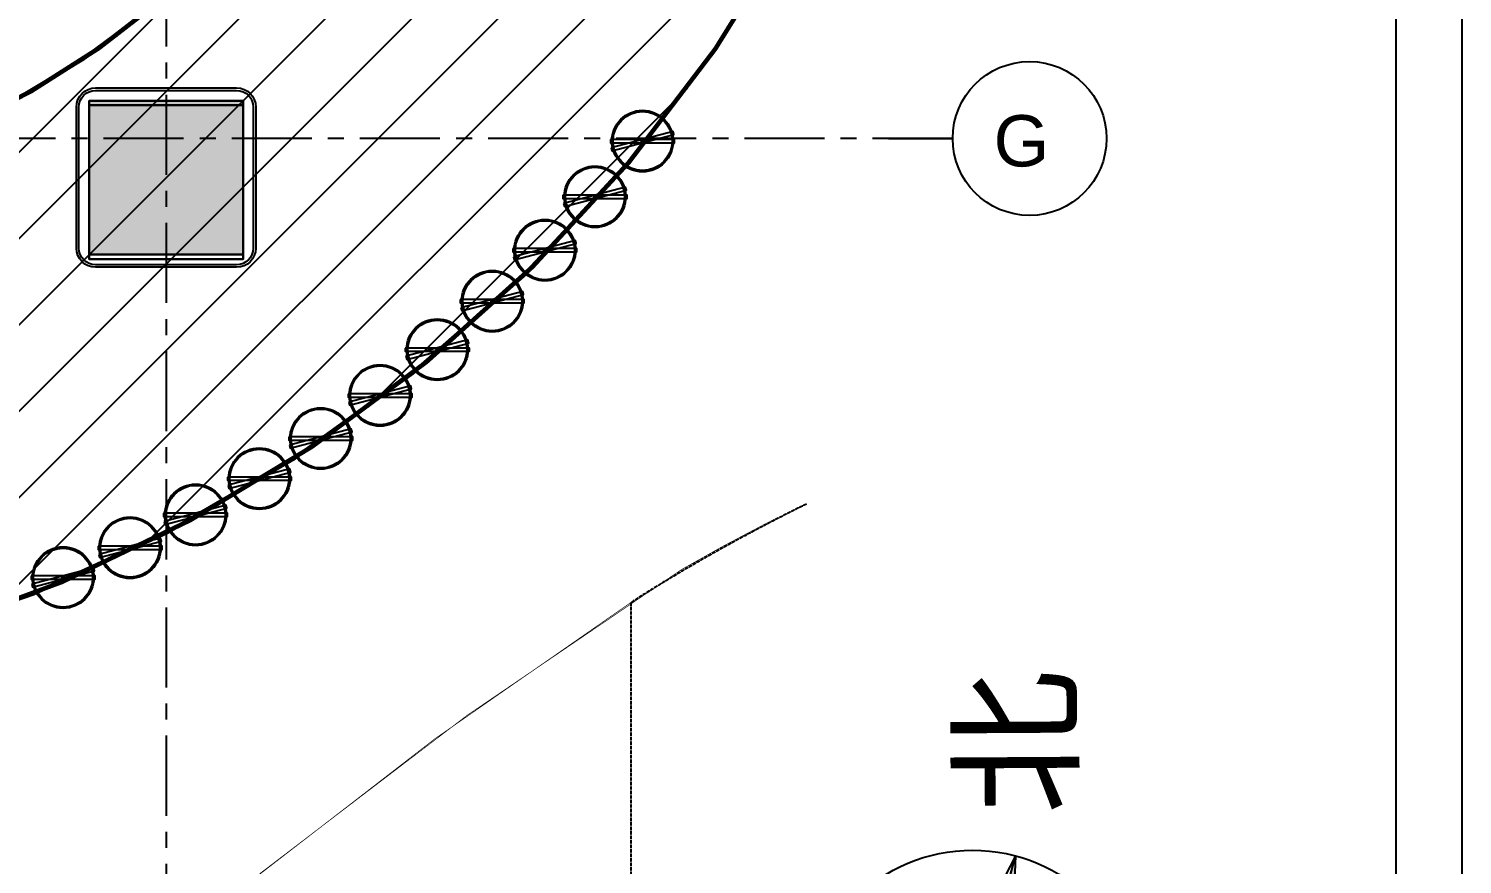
# Model space of a CAD drawing. Header units: inches. Extents: x -17552 to 18736, y -11730 to 13931.
# Drawn here: x 7550 to 18736, y -5211 to 1308 of the extents above; entities that cross this region are included whole.
import ezdxf

# ---------------------------------------------------------------- set-up
doc = ezdxf.new("R2010")
doc.units = ezdxf.units.IN
doc.header["$MEASUREMENT"] = 0
doc.linetypes.add('CENTER', pattern=[2, 1.25, -0.25, 0.25, -0.25])
doc.linetypes.add('DASH', pattern=[0.35, 0.25, -0.1])
for name, color, linetype in [('3-MED', 90, 'Continuous'), ('DIM', 3, 'Continuous'), ('DIM TEXT', 7, 'Continuous'), ('FC-深灰填充', 250, 'Continuous'), ('HS-CURVE-PAVE-JNT', 1, 'Continuous'), ('IBS-hatch', 250, 'Continuous'), ('IFF-18NORM', 30, 'Continuous'), ('IFF-FURN', 51, 'Continuous'), ('NEW AREA', 5, 'Continuous'), ('WALL', 255, 'Continuous'), ('轴线', 10, 'CENTER')]:
    doc.layers.add(name, color=color, linetype=linetype)
doc.layers.add('P-新规划租赁线', color=7, linetype='Continuous', true_color=0xd45be6)
doc.styles.add('3F_2017.02$0$H1', font='swisscl.ttf')
doc.styles.get("Standard").update_dxf_attribs({"font": 'arial.ttf'})

# ---------------------------------------------------------------- blocks, each defined once
blk = doc.blocks.new('3F_2017.02$0$A$C11E260BE')
blk.add_hatch(color=256).paths.add_polyline_path([(5591.76080825704, 3026.479881679166), (8455.372668919856, 1855.107288574334), (2522.854731617375, 8880.550684904221)])
for p, q in [((5591.760808346673, 3026.479881619569), (2522.854731617375, 8880.550684904221)), ((2522.854731617375, 8880.550684904221), (8455.372668979224, 1855.107288484927)), ((2522.854731617375, 8880.550684904221), (4926.192646680054, 4.98924577748403))]:
    blk.add_line(p, q)
at = {"ltscale": 0.1}
blk.add_line((4926.19264668028, 4.989245792392467), (5591.760808346673, 3026.479881619569), dxfattribs=at)
blk.add_circle((4709.475723324107, 4709.476762955543), 4709.476512739406)
at = {"style": '3F_2017.02$0$H1'}
blk.add_text('北', height=3000, rotation=133.0244818913306, dxfattribs=at).set_placement((2849.449655267024, 10782.20561631986))
blk = doc.blocks.new('圆镜阵')
at = {"layer": 'IFF-FURN'}
for p, q in [((182423.631353419, -202637.3986419849), (182423.631353419, -202662.4186419849)), ((182903.631353419, -202637.3986419849), (182903.631353419, -202662.4186419849))]:
    blk.add_line(p, q, dxfattribs=at)
at = {"layer": 'IFF-FURN', "color": 251}
for p, q in [((182892.5567473292, -202576.7589535586), (182898.9213015396, -202600.9559130722)), ((182434.7110470822, -202723.0576725052), (182428.3464928718, -202698.8607129916))]:
    blk.add_line(p, q, dxfattribs=at)
at = {"layer": 'IFF-FURN'}
blk.add_lwpolyline([(182413.631353419, -202637.3986419849), (182413.631353419, -202662.4186419849), (182913.631353419, -202662.4186419849), (182913.631353419, -202637.3986419849)], close=True, dxfattribs=at)
at = {"layer": 'IFF-FURN', "color": 251}
blk.add_lwpolyline([(182418.6754459039, -202701.4044996464), (182425.0400001144, -202725.60145916), (182908.5923485074, -202598.4121264173), (182902.227794297, -202574.2151669037)], close=True, dxfattribs=at)
for radius in [240.0000002083333, 230.0000002083333]:
    blk.add_circle((182663.631353419, -202649.8986419849), radius, dxfattribs=at)
at = {"layer": 'IFF-FURN'}
for radius in [10, 8]:
    blk.add_circle((182663.631353419, -202649.8986419849), radius, dxfattribs=at)

msp = doc.modelspace()

# ---------------------------------------------------------------- hatches: boundary and pattern name
at = {"layer": 'FC-深灰填充'}
h = msp.add_hatch(dxfattribs=at)
h.set_pattern_fill('ANSI31', color=3, scale=150)
h.set_pattern_definition([(45, (-3126075.741390682, 1289794.275088628), (-336.7596045400933, 336.7596045400933), [])])
edge = h.paths.add_edge_path()
edge.add_arc((10804.50187190437, 3644.025235168427), 529.8039237698297, 76.2236512205323, 137.1060676458498, ccw=False)
edge.add_arc((850.6173548628649, -14639.85819336793), 21330.47005512664, 53.875061775607094, 61.79903033723667, ccw=False)
edge.add_arc((13221.28389898688, 2308.207793751988), 347.8506761699534, -38.08951157662881, 53.957733180751404, ccw=False)
edge.add_arc((3195.350348540589, 7851.437821351947), 11799.84947923976, 271.4376377739742, 330.79362674605835, ccw=False)
edge.add_arc((3526.80639209925, -22417.90587543089), 18473.24246034423, 90.10982935327235, 92.76544619336164)
edge.add_arc((1632.233919241473, 29175.02106933577), 33156.38094232317, 263.42200553935385, 271.7339907443895, ccw=False)
edge.add_arc((1405.17378330604, 27907.74857042546), 31871.54148169765, 256.26269279499843, 263.5665274901085, ccw=False)
edge.add_arc((1610.196080022964, 29097.40477500299), 33075.95902544014, 253.3966420924806, 256.4070774584729, ccw=False)
edge.add_arc((-6420.162959935602, 984.9078402081741), 3855.753314045427, 145.5260681166649, 248.3757388181842, ccw=False)
edge.add_arc((-5939.022231186733, 813.8873203215426), 4351.18401192609, 132.3539785889681, 147.2559836314437, ccw=False)
edge.add_arc((-6067.638873363372, 1018.905428061984), 4113.251665598735, 111.2271959150612, 132.9540090863551, ccw=False)
edge.add_arc((-5756.142412866458, 40.54004040968175), 5138.416561349517, 47.120628342698524, 110.51497651099501, ccw=False)
edge.add_arc((-5710.696862110861, 82.67302342483345), 5076.620386198217, 38.96537353362112, 47.17290903627162, ccw=False)
edge.add_arc((6696.400782851044, 9596.037557896017), 10560.48870760616, 216.7657685576435, 231.5342738817748)
edge.add_arc((4059.164298641503, 6240.287774237595), 6292.559328116174, 231.3291531942232, 258.2618425911978)
edge.add_arc((4210.217182220433, 6687.194365590369), 6761.090180775321, 257.7790062980552, 336.6239230899968)
h.paths.add_polyline_path([(-3742.006027180229, -2376.047554461262), (923.4967661160117, -2376.047554461262), (923.4967661160117, -1251.047554461262), (-3742.006027180229, -1251.047554461262)], flags=24)
h.paths.add_polyline_path([(-4115.340657062356, -1511.920377846318), (1696.111856903888, -1511.920377846318), (1696.111856903888, -166.948310806858), (-4115.340657062356, -166.948310806858)], flags=24)
at = {"layer": 'IBS-hatch'}
h = msp.add_hatch(color=256, dxfattribs=at)
h.dxf.hatch_style = 1
h.paths.add_polyline_path([(9222.659188338097, 746.1306598913161), (8022.659188337631, 746.1306598915489), (8022.659188338097, -453.8693401084511), (9222.659188338097, -453.8693401084511)])
h = msp.add_hatch(color=256, dxfattribs=at)
h.dxf.hatch_style = 1
h.paths.add_polyline_path([(9222.659188337631, 746.1172551627042), (8022.659188337166, 746.1172551627042), (8022.659188337631, -453.8827448375287), (9222.659188337631, -453.8827448375287)])
at = {"layer": 'WALL'}
h = msp.add_hatch(color=256, dxfattribs=at)
h.dxf.hatch_style = 1
h.paths.add_polyline_path([(9222.659188337631, 746.1172551627042), (8022.659188337166, 746.1172551627042), (8022.659188337631, -453.8827448375287), (9222.659188337631, -453.8827448375287)])

# ---------------------------------------------------------------- linework, layer by layer
msp.add_lwpolyline([(-17033.76863536707, 13283.04271609674), (18217.43136463294, 13283.04271609675), (18217.43136463294, -11081.75728390326), (-17033.76863536707, -11081.75728390326)], close=True)
msp.add_lwpolyline([(17007.83136463294, -11729.75728390326), (18735.83136463294, -11729.75728390326), (18735.83136463294, 12203.04271609675)])
at = {"layer": '3-MED'}
for p, q in [((9222.659188338097, 746.1306598915489), (8022.659188337631, 746.1306598915489)), ((9222.659188337631, 746.1172551627042), (8022.659188337166, 746.117255162937)), ((8022.659188338097, -453.8693401084511), (9222.659188338097, -453.8693401084511))]:
    msp.add_line(p, q, dxfattribs=at)
for points in [[(9222.659188338097, 746.1306598913161), (8022.659188337631, 746.1306598915489), (8022.659188338097, -453.8693401084511), (9222.659188338097, -453.8693401084511)], [(9222.659188337631, 746.1172551627042), (8022.659188337166, 746.1172551627042), (8022.659188337631, -453.8827448375287), (9222.659188337631, -453.8827448375287)]]:
    msp.add_lwpolyline(points, close=True, dxfattribs=at)
at = {"layer": 'DEFPOINTS', "color": 1}
msp.add_line((8022.659188337631, -489.2185049573654), (8022.659188337166, 746.1306598915489), dxfattribs=at)
for points in [[(9222.659188337631, 746.1306598913161), (9222.659188337631, -489.2185049573654), (8022.659188337631, -489.2185049573654)], [(8022.659188337166, 746.1306598915489), (9222.659188337631, 746.1306598913161)], [(8022.659188337166, 710.7948997714793), (9222.659188337631, 710.7948997712465)], [(9222.659188337631, -453.8827448375287), (8022.659188337631, -453.8827448375287)]]:
    msp.add_lwpolyline(points, dxfattribs=at)
at = {"layer": 'DIM'}
msp.add_line((14259.42624926216, 451.1390578301762), (14759.42624926216, 451.1390578301762), dxfattribs=at)
msp.add_circle((15359.42624926216, 451.1390578301762), 600, dxfattribs=at)
at = {"layer": 'HS-CURVE-PAVE-JNT', "color": 0}
msp.add_lwpolyline([(9222.659188338097, 710.7948997712465), (8022.659188337631, 710.7948997714793), (8022.659188338097, -489.2051002285207), (9222.659188338097, -489.2051002285207)], close=True, dxfattribs=at)
at = {"layer": 'IFF-18NORM'}
for points in [[(8072.659188337166, 846.1172551627042), (9172.659188338097, 846.1172551627042, -0.414213562373095), (9322.659188338097, 696.1172551627042), (9322.659188338097, -403.8693401084511, -0.414213562373095), (9172.659188338097, -553.8693401084511), (8072.659188337166, -553.8693401084511, -0.414213562373095), (7922.659188337166, -403.8693401084511), (7922.659188337166, 696.1172551627042, -0.414213562373095)], [(8072.659188337166, 826.1172551627042), (9172.659188338097, 826.1172551627042, -0.4142135623730951), (9302.659188338097, 696.1172551627042), (9302.659188338097, -403.8693401084511, -0.4142135623730951), (9172.659188338097, -533.8693401084511), (8072.659188337166, -533.8693401084511, -0.4142135623730951), (7942.659188337166, -403.8693401084511), (7942.659188337166, 696.1172551627042, -0.4142135623730951)]]:
    msp.add_lwpolyline(points, format="xyb", close=True, dxfattribs=at)
at = {"layer": 'NEW AREA', "color": 3, "const_width": 35}
msp.add_lwpolyline([(10416.35957914452, 4004.632720133779, -0.2720801794893178), (10930.66543716612, 4158.588110279316, -0.03458861903828604), (13425.95294082631, 2589.473995462084, -0.4247181244642562), (13495.05906468863, 2093.621560370806, -0.2649396713503463), (3491.39535402647, -3944.697354520182, 0.01158783300415074), (2635.520413858823, -3966.177059310232, -0.03628378743098366), (-2166.015797735185, -3763.085984348063, -0.03187978430944784), (-6163.383611618534, -3052.097930797818, -0.01313625778864186), (-7841.078315329265, -2599.479579083831, -0.4815344548132094), (-9598.78354306006, 3167.384600064275, -0.06511405428245984), (-8870.454166091506, 4029.398028850113, -0.0950861315395541), (-7556.911829568904, 4853.08139252502, -0.2838876032276916), (-2259.670454956584, 3805.909690988041, -0.03582744714520127), (-1763.491775081486, 3275.108856216562, 0.06452910427697524), (127.2870610724276, 1327.381883977936, 0.1180599977857756), (2779.009894317489, 79.32132416244167, 0.3582729650776902)], format="xyb", close=True, dxfattribs=at)
at = {"layer": 'P-新规划租赁线', "color": 8, "linetype": 'DASH', "ltscale": 100}
msp.add_line((12248.72464799695, -3168.328773733205), (12248.72464799695, -7862.897247805004), dxfattribs=at)
at = {"layer": 'P-新规划租赁线', "linetype": 'DASH', "ltscale": 350, "const_width": 30}
msp.add_lwpolyline([(-7841.294831071973, -2599.479578429111, 0.08380356911942508), (3116.139187929228, -3948.145786754996, 0.2734670420673566), (13495.05906468537, 2093.621560372669, 0.4238526941654773), (13426.77718623589, 2588.872365451442, 0.03460059347610196), (10930.66543716286, 4158.588110281411, 0.2720801794895548), (10416.35957914126, 4004.632720135874, -0.4579195971320941), (647.9407111490218, 940.6707009559268, -0.08025049787419418), (-1763.491775092662, 3275.108856215398, 0.3225008085078341), (-7557.128345330239, 4853.081393174152, 0.2672966014243377), (-10244.70555062126, 1442.076571833133, 0.3412849828496597), (-7841.294831071973, -2599.479578429111, 0.08380356911942538)], format="xyb", dxfattribs=at)
at = {"layer": 'P-新规划租赁线', "color": 8, "linetype": 'DASH', "ltscale": 100, "const_width": 5}
for points in [[(13618.07308000932, -2396.391714936099, 0.01928239442539912), (12644.26936177444, -2911.633803033013, 0.04123852364305388), (7829.269361774444, -6586.633803033013, 0.4151956048876204), (7833.176741691314, -7862.897247805004)], [(13618.07308000932, -2401.168249216838, 0.02829142405708493), (12255.43561739336, -3164.053367946273, 0.03808276610899405), (7829.269361772582, -6586.633803046983, 0.04769020609483288), (7668.140745015357, -6806.664159817365), (12248.72464799276, -6806.664159800601), (12248.72464799509, -6017.245665652188), (13618.07308000932, -6017.245665652188)], [(12248.72464798811, -7862.897247805004), (12248.72464799695, -3168.471344178519, 0.03802807865048492), (7829.269361774444, -6586.633803033013, 0.0476902060948188), (7668.140745017219, -6806.664159803395, 0.3276598770657105), (7829.795418733273, -7859.530023559671, 9.395955442063761e-05), (7834.541476800114, -7862.897247805004, 9.395955442063761e-05)]]:
    msp.add_lwpolyline(points, format="xyb", dxfattribs=at)
at = {"layer": 'P-新规划租赁线', "linetype": 'DASH', "ltscale": 100}
msp.add_lwpolyline([(13618.07308000932, -2401.1682492038, 0.02843557855488365), (12248.72464799695, -3168.328773733205)], format="xyb", dxfattribs=at)
at = {"layer": 'P-新规划租赁线', "color": 8, "linetype": 'DASH', "ltscale": 100, "const_width": 5}
msp.add_lwpolyline([(12248.72464799695, -3168.471344178519), (12248.72464799463, -6806.664159786631), (7668.140745017219, -6806.664159803395, -0.04769020609443233), (7829.269361774444, -6586.633803033013, -0.038028078650557)], format="xyb", close=True, dxfattribs=at)
at = {"layer": '轴线', "ltscale": 500}
for p, q in [((8622.650210008876, 11792.86202535658), (8622.650209994506, -8538.37982741674)), ((14759.42624926215, 450.1390578301744), (-16241.78520605421, 450.1390578301753))]:
    msp.add_line(p, q, dxfattribs=at)

# ---------------------------------------------------------------- block references
at = {"xscale": 0.2754000001591764, "yscale": 0.2754000001591764, "zscale": 0.2754000001591764, "rotation": 317.3349194678904}
msp.add_blockref('3F_2017.02$0$A$C11E260BE', (13081.90636664255, -6472.246848108229), dxfattribs=at)
at = {"layer": 'IFF-FURN'}
for p in [(-170324.023671044, 203080.773347633), (-170694.865027911, 202646.1399497954), (-171085.908590504, 202229.501836998), (-171496.3049036427, 201831.7802309811), (-171925.1640804843, 201453.8585248399), (-172371.557271759, 201096.5806447733), (-172834.5181891099, 200760.7494478985), (-173313.0446838546, 200447.1251567507), (-173811.140806945, 200164.8316818737), (-174322.2585276198, 199908.315130722), (-174844.4316939884, 199675.6635579258)]:
    msp.add_blockref('圆镜阵', p, dxfattribs=at)

# ---------------------------------------------------------------- texts
at = {"layer": 'DIM TEXT', "insert": (15078.78157092971, 633.0292631292214), "char_height": 400, "attachment_point": 1}
msp.add_mtext_dynamic_manual_height_columns('G', width=10456.67455944861, gutter_width=2, heights=[0], dxfattribs=at)

doc.saveas('drawing.dxf')
